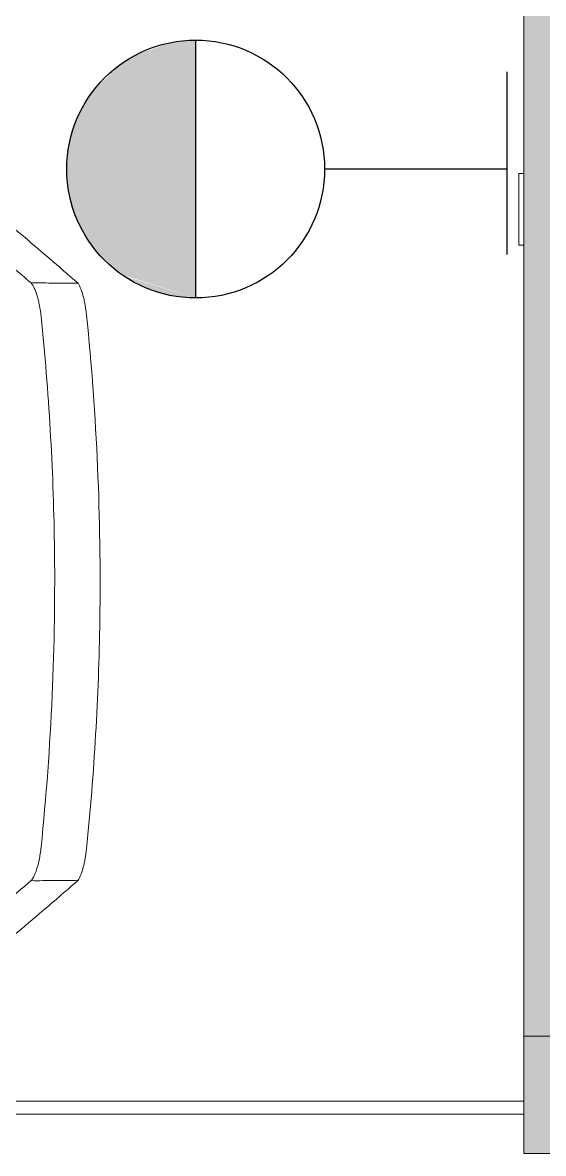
# Model space of a CAD drawing. Header units: inches. Extents: x 0 to 2535, y 0 to 2052.
# Drawn here: x 1110.25 to 1130.25, y 1301.28 to 1344.7 of the extents above; entities that cross this region are included whole.
import ezdxf

# ---------------------------------------------------------------- set-up
doc = ezdxf.new("R2010")
doc.units = ezdxf.units.IN
doc.header["$MEASUREMENT"] = 0
for name, color, linetype, lineweight in [('A-ANNO-NOTE', 131, 'Continuous', 9), ('A-WALL', 113, 'Continuous', 13), ('A-WALL-PATT', 111, 'Continuous', 13), ('E-ELEC-FIXT', 91, 'Continuous', 9), ('I-FURN', 30, 'Continuous', 9), ('I-WALL', 2, 'Continuous', 13)]:
    doc.layers.add(name, color=color, linetype=linetype, lineweight=lineweight)

# ---------------------------------------------------------------- blocks, each defined once
blk = doc.blocks.new('PS - Power Device _Wall Base_ - USB-4962308-Level 07  POWER _ SIGNAL')
at = {"layer": 'E-ELEC-FIXT'}
for p, q in [((1201.188, 1806.689), (1201.188, 1809.439)), ((1201.375, 1809.439), (1201.188, 1809.439)), ((1201.188, 1806.689), (1201.375, 1806.689))]:
    blk.add_line(p, q, dxfattribs=at)
blk = doc.blocks.new('HighTower_Ace_Lounge - HighTower_Ace_Lounge-V87-Level 07  POWER _ SIGNAL')
at = {"layer": 'I-FURN'}
for points, knots in [([(-10.256, 14.112), (-8.311, 14.31), (-4.406, 14.594), (2.449, 14.694), (7.338, 14.409), (10.257, 14.112)], [0, 0, 0, 0, 0.285714, 0.571429, 1, 1, 1, 1]), ([(-11.462, 13.789), (-11.402, 13.825), (-11.296, 13.878), (-11.115, 13.943), (-10.964, 13.987), (-10.8, 14.027), (-10.567, 14.074), (-10.384, 14.099), (-10.256, 14.112)], [0, 0, 0, 0, 0.25, 0.375, 0.5, 0.625, 0.75, 1, 1, 1, 1]), ([(10.257, 14.112), (10.385, 14.099), (10.568, 14.073), (10.801, 14.027), (10.965, 13.987), (11.116, 13.942), (11.296, 13.877), (11.402, 13.825), (11.462, 13.788)], [0, 0, 0, 0, 0.25, 0.375, 0.5, 0.625, 0.75, 1, 1, 1, 1]), ([(-14.626, 10.059), (-14.213, 10.561), (-13.17, 11.812), (-12.107, 13.05), (-11.462, 13.789)], [0, 0, 0, 0, 0.4, 1, 1, 1, 1]), ([(11.462, 13.788), (11.892, 13.296), (12.959, 12.061), (14.006, 10.812), (14.626, 10.059)], [0, 0, 0, 0, 0.4, 1, 1, 1, 1]), ([(10.192, 12.366), (8.259, 12.565), (4.379, 12.85), (-2.433, 12.95), (-7.291, 12.665), (-10.191, 12.367)], [0, 0, 0, 0, 0.285714, 0.571429, 1, 1, 1, 1]), ([(-10.191, 12.367), (-10.337, 12.352), (-10.542, 12.322), (-10.801, 12.266), (-10.981, 12.218), (-11.141, 12.165), (-11.326, 12.088), (-11.425, 12.027), (-11.476, 11.985)], [0, 0, 0, 0, 0.25, 0.375, 0.5, 0.625, 0.75, 1, 1, 1, 1]), ([(11.476, 11.985), (11.436, 12.018), (11.336, 12.084), (11.08, 12.192), (10.768, 12.278), (10.446, 12.336), (10.278, 12.357), (10.192, 12.366)], [0, 0, 0, 0, 0.2, 0.4, 0.7, 0.85, 1, 1, 1, 1]), ([(-11.476, 11.985), (-11.871, 11.523), (-12.853, 10.365), (-13.817, 9.195), (-14.389, 8.49)], [0, 0, 0, 0, 0.4, 1, 1, 1, 1]), ([(14.389, 8.49), (14.008, 8.96), (13.047, 10.132), (12.069, 11.292), (11.476, 11.985)], [0, 0, 0, 0, 0.4, 1, 1, 1, 1])]:
    blk.add_open_spline(points, degree=3, knots=knots, dxfattribs=at)
for points in [[(-11.476, 11.985), (-11.476, 12.285), (-11.474, 12.886), (-11.467, 13.488), (-11.462, 13.789)], [(11.462, 13.788), (11.467, 13.487), (11.475, 12.886), (11.477, 12.285), (11.476, 11.985)]]:
    blk.add_open_spline(points, degree=3, dxfattribs=at)

msp = doc.modelspace()

# ---------------------------------------------------------------- hatches: boundary and pattern name
at = {"layer": 'A-ANNO-NOTE'}
for points in [[(1114.616, 1343.472), (1116.898, 1344.029), (1115.981, 1343.943), (1115.004, 1343.606)], [(1116.898, 1334.129), (1116.898, 1344.029), (1114.616, 1343.472), (1115.004, 1341.883)], [(1113.005, 1336.022), (1114.616, 1343.472), (1112.034, 1338.162)], [(1112.034, 1338.162), (1114.616, 1343.472), (1112.034, 1339.996)], [(1112.034, 1339.996), (1114.616, 1343.472), (1113.005, 1342.136)], [(1116.898, 1334.129), (1114.616, 1343.472), (1113.005, 1336.022), (1115.004, 1335.05)], [(1113.005, 1342.136), (1114.616, 1343.472), (1114.053, 1343.13)], [(1112.034, 1339.996), (1113.005, 1342.136), (1112.702, 1341.705)], [(1112.034, 1339.996), (1112.702, 1341.705), (1112.242, 1340.758)], [(1112.034, 1338.162), (1112.034, 1339.996), (1111.948, 1339.079)], [(1113.005, 1336.022), (1112.034, 1338.162), (1112.702, 1336.454)], [(1112.702, 1336.454), (1112.034, 1338.162), (1112.242, 1337.4)], [(1114.053, 1335.029), (1113.005, 1336.022), (1113.54, 1335.442)], [(1116.898, 1334.129), (1113.005, 1336.022), (1114.053, 1335.029), (1115.004, 1334.728)], [(1116.898, 1334.129), (1114.176, 1334.962), (1115.096, 1334.469)], [(1116.898, 1334.129), (1115.096, 1334.469), (1115.981, 1334.215)]]:
    msp.add_hatch(color=256, dxfattribs=at).paths.add_polyline_path(points, flags=0)
at = {"layer": 'A-WALL-PATT', "lineweight": 9}
for points in [[(1133, 1305.78), (1133, 1757.5), (1129.5, 1757.5), (1129.5, 1305.78)], [(1354.641, 1301.28), (1408.777, 1301.28), (1408.777, 1305.78), (1129.5, 1305.78), (1129.5, 1301.28), (1350.822, 1301.28)]]:
    msp.add_hatch(color=7, dxfattribs=at).paths.add_polyline_path(points, flags=0)

# ---------------------------------------------------------------- linework, layer by layer
at = {"layer": 'A-ANNO-NOTE'}
msp.add_line((1116.898, 1334.129), (1116.898, 1344.029), dxfattribs=at)
at = {"layer": 'A-ANNO-NOTE', "lineweight": 30}
for p, q in [((1116.898, 1334.129), (1116.898, 1344.029)), ((1128.861, 1335.801), (1128.861, 1342.813)), ((1128.861, 1339.073), (1121.848, 1339.073))]:
    msp.add_line(p, q, dxfattribs=at)
msp.add_circle((1116.898, 1339.079), 4.95, dxfattribs=at)
msp.add_circle((1116.898, 1339.079), 4.95, dxfattribs=at)
msp.add_circle((1116.898, 1339.079), 4.95, dxfattribs=at)
msp.add_circle((1116.898, 1339.079), 4.95, dxfattribs=at)
msp.add_circle((1116.898, 1339.079), 4.95, dxfattribs=at)
msp.add_circle((1116.898, 1339.079), 4.95, dxfattribs=at)
msp.add_circle((1116.898, 1339.079), 4.95, dxfattribs=at)
at = {"layer": 'A-ANNO-NOTE'}
msp.add_arc((1116.898, 1339.079), 4.95, 90, 270, dxfattribs=at)
at = {"layer": 'A-WALL'}
for p, q in [((1129.5, 1754), (1129.5, 1305.78)), ((1129.5, 1305.78), (1133, 1305.78))]:
    msp.add_line(p, q, dxfattribs=at)
at = {"layer": 'A-WALL', "color": 8, "lineweight": 20}
for p, q in [((1129.5, 1305.78), (1129.5, 1301.28)), ((1129.5, 1301.28), (1491.277, 1301.28))]:
    msp.add_line(p, q, dxfattribs=at)
at = {"layer": 'I-WALL'}
for p, q in [((1129.5, 1303.28), (988.597, 1303.28)), ((988.254, 1302.78), (1129.5, 1302.78))]:
    msp.add_line(p, q, dxfattribs=at)

# ---------------------------------------------------------------- block references
at = {"layer": 'E-ELEC-FIXT'}
msp.add_blockref('PS - Power Device _Wall Base_ - USB-4962308-Level 07  POWER _ SIGNAL', (-71.875, -470.533), dxfattribs=at)
at = {"layer": 'I-FURN', "rotation": 269.9999999999996}
msp.add_blockref('HighTower_Ace_Lounge - HighTower_Ace_Lounge-V87-Level 07  POWER _ SIGNAL', (1098.594, 1323.229), dxfattribs=at)

doc.saveas('drawing.dxf')
